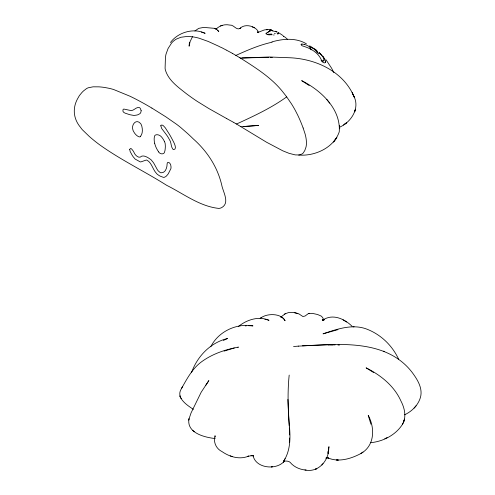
<?xml version="1.0" encoding="UTF-8"?>
<svg xmlns="http://www.w3.org/2000/svg" width="495" height="495" viewBox="0 0 495 495"><rect width="100%" height="100%" fill="white"/><g stroke="black" fill="none" stroke-linecap="round" stroke-linejoin="round"><path stroke-width="0.74" d="M325.76 61.59L324.553 58.46L319.677 53.175M289.575 439.548L289.6 438.007M289.191 375.092C287.502 391 287.873 409.606 289.451 426.671C290.534 437.939 290.311 449.974 284.408 459.991L285.071 458.63M188.719 420.168L188.997 418.782C186.368 432.989 204.72 437.413 215.232 438.558M289.315 442.258L289.507 440.222M189.418 42.279L189.115 46.184L190.092 41.636L192.605 36.413M188.886 419.321L191.033 412.979L201.168 392.25L208.853 380.593L205.864 385.197M191.497 372.636C197.27 356.388 210.4 342.602 227.521 338.506L223.338 340.436M283.561 461.569L283.697 462.138L283.709 460.338M327.999 452.226L328.742 448.94C328.556 460.969 317.969 472.799 305.335 470.027C299.549 469.421 293.844 466.89 290.113 462.33C288.604 460.771 284.947 460.975 283.641 461.192M283.715 461.983L284.507 459.793M257.351 31.946L257.474 32.274M284.037 461.464C276.451 470.355 255.538 468.555 253.032 455.419L253.465 455.963L250.977 455.654L252.326 455.579L247.859 456.303L248.707 456.099C239.617 459.911 229.773 456.959 222.014 451.601C216.061 448.724 213.128 442.016 215.034 435.693L215.3 437.066M370.866 442.66C383.198 441.497 395.926 434.864 402.553 424.203C406.748 416.914 404.588 407.942 400.894 400.925C394.113 385.784 380.643 375.111 366.114 367.841L373.558 372.506M402.348 424.605L403.512 422.21M237.841 347.243L238.454 347.125C225.466 349.476 212.565 353.807 201.799 361.616C192.376 368.354 186.999 378.811 181.424 388.637C175.515 397.732 186.918 405.077 193.372 409.353M181.684 388.148L182.544 386.558M210.759 346.772C218.32 331.57 236.381 323.068 252.964 325.877L248.243 325.661M170.466 42.508C177.903 32.317 193.564 27.652 205.134 33.307L201.372 32.088M404.613 414.798C411.865 411.401 418.133 405.257 420.441 397.454C423.021 388.111 417.229 379.22 411.889 372.067C385.32 337.887 335.765 344.31 298.268 346.135M325.512 62.519L324.231 62.908L322.344 61.85M323.006 463.685L321.942 464.947L322.22 464.619M309.251 46.258L311.169 49.834M414.074 408.128L416.06 405.832M140.691 136.286L140.147 136.756A3.205 1.85 60 0 1 139.497 136.892L138.619 136.657A8.291 4.789 60 0 1 134.362 132.809L133.242 130.866A4.177 2.407 60 0 1 132.969 130.036C130.989 125.223 135.896 118.342 140.462 123.397A2.803 1.621 60 0 1 141.032 124.183L141.787 126.039A15.153 8.749 60 0 1 140.605 136.181M278.518 33.648L277.652 34.149M266.149 33.419L266.106 33.988L267.628 34.532M260.153 318.495C266.025 313.143 281.018 312.84 285.095 320.717L283.406 318.477L281.859 317.295M260.655 318L261.156 317.505M194.9 30.987L198.656 28.388L203.655 27.392L214.712 28.351L216.655 29.31L218.784 31.476L217.416 30.183M215.944 29.372C219.335 25.511 224.687 23.983 229.661 25.059C233.9 24.459 236.053 30.585 240.075 28.463L239.803 28.611C244.542 23.253 255.203 25.814 258.303 31.643M238.553 326.409C246.683 319.77 258.959 315.742 269.02 320.308L266.681 319.615M280.913 317.06L285.312 313.681M325.784 458.166L326.947 457.795L326.186 457.993L328.6 458.036L327.814 457.856C338.401 462.472 350.293 458.97 360.044 453.971C374.597 446.632 375.352 428.41 368.237 415.379L370.91 424.172M286.729 96.853C271.235 108.04 253.787 116.115 236.48 124.047A2.221 1.275 60.2 0 1 236.288 123.942L236.134 123.837M339.613 127.184C350.967 122.308 360.199 108.356 353.857 96.234C342.979 70.977 315.049 58.521 288.839 57.717L269.045 56.987L240.428 58.088A11.391 6.553 60.2 0 1 240.688 58.237C256.274 68.18 272.312 78.167 283.722 93.06A82.764 47.594 60.2 0 1 286.883 97.175L291.338 103.665A62.84 36.141 60.2 0 1 295.292 110.385L297.705 115.106A88.067 50.645 60.2 0 1 303.132 128.001M344.681 124.146L346.686 122.667L343.481 125.025M267.882 32.305L269.67 31.03M360.979 453.408L363.014 452.028M266.502 33.146L267.479 32.565M239.803 28.611L240.799 28.029L240.49 28.203M323.594 319.603L322.715 317.617L321.292 316.119L317.617 314.523L312.289 313.341L308.336 313.607L305.099 316.02L302.903 316.528L299.005 313.948L293.059 312.376L288.424 312.593L284.526 314.084M384.776 438.78L387.09 437.586M280.857 317.134L281.414 316.85M257.647 32.552L264.12 30.003L267.244 29.502M271.483 30.405L270.128 30.82M323.742 60.922L324.206 60.402L323.823 59.023M224.111 351.104L234.29 347.979M270.022 30.869L270.944 30.665M220.399 25.975L222.236 25.319M271.891 41.896C283.134 38.721 296.022 37.527 306.442 43.857M267.467 29.743L268.358 29.533A2.419 0.724 -12.7 0 1 269.373 29.415L271.31 29.811M308.336 313.607L309.641 313.286M272.132 42.199C259.522 44.934 247.624 50.125 235.917 55.415L236.022 55.452M245.594 326.001L246.213 325.871M337.955 329.639L323.018 333.84C336.946 329.15 352.694 323.501 367.154 329.255C381.212 334.793 392.349 345.683 398.679 359.308M272.386 466.766L271.322 466.884L272.17 466.797M293.56 346.531L298.405 346.123M243.404 126.553L258.613 125.433L240.935 126.701L266.533 142.226L282.818 150.827L289.055 153.332L295.156 154.886L299.048 154.984L301.969 154.013A17.164 9.869 60.2 0 0 303.305 152.862L304.784 150.542L306.009 147.058A24.063 13.841 60.2 0 0 306.411 143.946A25.591 14.714 60.2 0 0 306.43 143.222L306.436 142.783A27.807 15.989 60.2 0 0 305.124 134.058L303.15 128.001M302.451 345.819L328.408 344.805M272.287 34.761L269.088 34.749M353.071 326.836L354.117 326.787M242.03 57.952L268.637 57.37M332.714 344.842L328.024 344.805L335.103 344.91M264.924 319.473L266.093 319.498M270.097 57.414L272.293 57.476M298.677 155.04C314.752 156.401 333.828 147.832 339.242 131.849C340.987 108.789 320.735 90.232 301.678 80.642L309.165 85.524M302.148 44.117L302.779 44.16A9.393 2.828 28.2 0 1 304.276 44.451L304.673 44.538M337.98 345.015L339.44 345.083M272.856 30.603L272.114 30.579A3.88 1.609 -9.1 0 0 270.944 30.671M304.932 469.978L306.114 470.114M322.988 60.965L321.991 60.718A3.657 1.157 43.5 0 1 321.094 60.235M258.699 32.701L257.876 32.491M294.704 312.617L297.891 313.483M283.629 36.383L284.068 36.562A8.743 1.027 45.1 0 1 285.163 37.286L287.465 39.229M254.665 27.813L252.233 26.959M383.588 351.165L384.349 351.431M275.573 31.216L276.94 31.779M230.231 455.846L232.316 456.662M233.306 122.234L233.405 122.296A5.495 3.162 60.2 0 0 233.788 122.494L233.85 122.519A6.095 3.502 60.2 0 1 234.253 122.729L236.022 123.769M240.285 58.051L240.304 58.064A3.317 1.906 60.2 0 1 240.149 57.977L240.007 57.89A2.673 1.534 60.2 0 1 239.809 57.76L239.79 57.742M310.755 46.641L311.559 47.062M216.655 29.31L214.712 28.351M240.848 126.695L240.886 126.714A6.249 3.595 60.2 0 1 240.483 126.473L240.415 126.423M236.666 124.121L240.347 126.374M352.05 326.273C344.495 318.761 332.56 313.36 322.721 320.135L324.404 319.789L322.536 319.863L323.582 320.036L322.208 319.597L323.056 320.141L322.66 319.832M226.339 50.113L230.2 52.173A5.761 3.31 60.2 0 0 230.472 52.328L230.614 52.402A5.371 3.088 60.2 0 0 230.899 52.538A5.34 3.069 60.2 0 1 231.245 52.724L232.607 53.51M236.09 55.49L239.685 57.674M226.939 118.732L230.825 120.848A5.705 3.279 60.2 0 0 231.023 120.959L231.573 121.232A5.662 3.255 60.2 0 1 231.747 121.325L233.058 122.073M311.64 47.099L315.785 49.772M226.11 49.976L222.051 47.823A17.869 10.277 60.2 0 0 221.061 47.365L220.764 47.254A13.761 7.914 60.2 0 1 219.761 46.802L219.254 46.518A26.619 15.308 60.2 0 0 218.747 46.245L208.209 41.444L199.101 38.214A82.387 47.378 60.2 0 0 186.887 36.475L180.929 37.261L176.381 39.074A52.674 30.294 60.2 0 0 171.617 42.997L168.065 48.529L166.035 54.097A36.828 21.18 60.2 0 0 165.423 57.884L165.095 68.217A10.414 5.989 60.2 0 0 165.404 70.104C168.578 80.549 178.132 87.151 186.293 93.635A209.775 120.632 60.2 0 0 197.202 101.357L208.816 108.529L226.778 118.627M232.755 53.602L233.071 53.776A4.721 2.716 60.2 0 0 233.225 53.856L233.318 53.899A6.596 3.793 60.2 0 1 233.646 54.066L235.824 55.366M151.885 108.089L165.794 116.801L176.591 124.294A100.584 58.07 60 0 1 180.861 127.642L187.704 133.613A167.415 96.661 60 0 1 193.304 138.928C207.133 151.173 217.466 166.889 221.71 184.963C222.892 191.713 230.169 202.826 221.748 207.584A24.503 14.145 60 0 1 218.877 208.42C199.714 206.434 183.54 193.724 166.704 185.34C144.757 171.456 121.213 160.176 100.027 145.072A121.126 69.931 60 0 1 89.218 136.385L82.306 129.702A15.036 8.681 60 0 1 80.586 127.438C72.901 118.348 72.264 107.044 78.569 97.051A32.138 18.556 60 0 1 79.46 95.504L81.898 92.534A96.247 55.564 60 0 1 83.68 90.783L86.507 88.617A32.874 18.983 60 0 1 88.302 87.77L93.072 86.823L98.92 86.848A136.422 78.767 60 0 1 104.699 87.479L109.216 88.333A100.021 57.748 60 0 1 113.763 89.564L129.962 96.216A274.261 158.344 60 0 1 138.223 100.392L142.319 102.607A358.108 206.755 60 0 1 151.885 108.089M343.035 319.844L346.58 322.01M279.05 32.973L283.152 35.652M314.529 49.259L306.597 45.187A8.879 2.617 27.8 0 0 304.623 44.488M316.274 50.422L317.543 51.356M278.24 32.509L278.679 33.004M192.586 430.297L194.3 431.776M319.009 52.352L319.646 52.946M320.661 53.992L322.146 55.991M158.666 151.977L159.347 152.757A3.583 2.067 60 0 0 160.392 153.524L161.648 153.846A9.102 5.253 60 0 0 163.319 153.561L163.635 153.394A6.107 3.527 60 0 0 164.433 152.479L164.971 150.573A38.146 22.021 60 0 0 165.342 146.093L165.2 143.847A5.785 3.341 60 0 0 164.773 142.306L164.476 141.595M326.756 99.396L329.676 103.158M326.069 59.852L331.613 68.236L333.84 72.598M321.837 61.145C318.854 52.55 310.476 48.256 302.315 45.849A2.135 0.6 22.1 0 1 301.653 45.453L301.028 44.42A4.641 1.281 24.5 0 1 301.288 44.21M257.573 32.169L257.79 32.565M180.452 397.448L181.189 398.692M180.335 397.182L179.926 395.889L180.254 396.922M154.589 143.203L154.465 142.523A19.54 11.286 60 0 1 154.211 137.944L154.576 136.063A5.352 3.094 60 0 1 155.418 135.067L156.395 134.758A10.451 6.033 60 0 1 158.536 134.974L159.458 135.339A6.095 3.521 60 0 1 161.463 136.905L162.187 137.771A11.447 6.608 60 0 1 164.47 141.595M289.204 425.978L287.898 399.422M289.334 427.971L289.662 434.932M322.344 61.813A3.706 1.361 70.9 0 1 321.843 61.108M325.611 61.417A5.488 1.98 63.7 0 1 325.444 62.413M316.825 52.093A27.442 22.894 17 0 1 318.91 53.8M314.702 49.073A21.99 11.552 27.9 0 1 316.484 50.267M301.424 44.111A7.196 2.122 27.4 0 1 302.037 44.036M315.074 50.311A13.903 3.552 34.4 0 1 317.778 52.39M319.597 52.934A7.654 1.838 36 0 1 320.605 53.967M322.907 56.195A47.798 17.139 26.4 0 1 323.551 57.358M323.043 57.222A49.618 16.217 30.1 0 1 324.002 59.091M323.705 60.891A9.158 2.518 38.7 0 1 322.919 60.897M309.406 46.041A10.339 1.776 42.7 0 1 310.34 46.196M283.418 36.438A11.892 1.671 49.9 0 1 283.722 36.5M258.037 32.478A3.502 0.712 5.1 0 1 257.592 32.274M266.7 29.886A10.63 4.313 -11.5 0 1 267.343 29.644M271.279 29.811A8.279 1.306 2.9 0 1 269.911 30.127M269.583 30.956A26.798 8.229 38.2 0 1 269.905 30.77M268.154 32.33A27.974 6.534 0.2 0 1 267.789 32.59M266.013 33.351A13.39 5.123 24.5 0 1 266.298 33.041M269.193 34.842A5.259 1.689 15.4 0 1 267.671 34.644M274.211 34.953A24.354 3.589 6.2 0 1 273.506 35.021M271.675 34.044A29.96 1.757 -0.3 0 1 267.647 34.273M275.362 33.629A18.643 2.432 7.8 0 1 274.379 33.666M278.289 33.004A32.837 4.115 -1.5 0 1 277.138 33.629M275.585 31.463A12.604 1.151 17.6 0 1 277.243 32.243M272.337 30.95A9.894 3.267 -4.1 0 1 274.892 31.463M268.21 31.668A11.738 5.129 -9.2 0 1 270.239 30.931M257.456 32.299A5.618 0.594 76.1 0 1 257.518 31.94M158.697 151.94A14.349 8.285 60 0 1 154.657 143.216M160.801 125.798L161.747 128.589L166.419 134.751A17.684 10.209 60 0 1 167.496 136.311L167.718 136.657A27.052 15.617 60 0 1 169.327 139.435C171.524 142.275 170.67 146.26 172.78 149.044A2.908 1.677 60 0 0 173.522 149.632C177.625 149.471 173.993 142.609 172.879 140.599A61.275 35.374 60 0 0 170.787 136.682A56.449 32.59 60 0 0 169.414 134.293L165.281 127.803L163.282 125.65A4.863 2.809 60 0 0 162.218 125.117L161.116 125.148L160.801 125.798M141.143 110.533L141.001 111.684A8.91 5.148 60 0 1 140.438 113.052A7.889 4.554 60 0 1 139.906 113.683L138.216 114.611A44.872 25.907 60 0 1 136.954 115.032L134.046 115.483L130.358 114.815A113.479 65.519 60 0 1 128.403 114.246C126.435 113.411 122.185 113.027 122.927 109.977A3.793 2.19 60 0 1 123.83 109.061L128.23 109.983A21.613 12.48 60 0 0 129.306 110.212C133.353 112.229 135.896 106.289 139.534 107.656A3.533 2.042 60 0 1 140.264 108.356L141.143 110.533M328.946 446.812L328.043 453.389L328.946 446.812M129.715 149.342L130.123 151.433L131.936 154.817A32.497 18.761 60 0 0 133.136 156.705L135.141 159.074L140.085 161.803A4.727 2.729 60 0 0 140.803 161.927L146.155 160.077A6.843 3.954 60 0 1 146.879 160.139C151.779 162.632 152.639 169.383 156.346 173.256A6.287 3.626 60 0 0 157.453 174.395L158.951 175.44A36.995 21.359 60 0 0 160.133 176.121L163.288 177.321A7.945 4.585 60 0 0 164.334 177.297L165.949 176.48L167.452 174.859A96.593 55.768 60 0 0 168.3 173.745L170.868 168.696A10.605 6.126 60 0 0 171.022 166.871L170.614 164.433L169.612 163.065A5.921 3.422 60 0 0 168.962 162.589C166.32 161.073 167.44 165.992 166.648 167.285A21.947 12.672 60 0 1 166.271 168.597L165.571 170.131A14.528 8.39 60 0 1 164.668 171.307L163.882 171.957A19.014 10.977 60 0 1 163.041 172.446L160.974 172.804A4.177 2.407 60 0 1 160.102 172.477L158.425 171.06A8.137 4.696 60 0 1 157.391 169.766L154.001 163.56A47.452 27.398 60 0 0 153.221 162.36L150.981 159.662L147.77 157.521A30.096 17.375 60 0 0 146.056 156.705L143.971 156.018L142.139 156.061A7.871 4.548 60 0 0 141.465 156.309C139.423 158.567 136.496 156.253 135.129 154.409A6.689 3.861 60 0 1 134.362 153.141L133.805 152.008A9.906 5.717 60 0 0 133.378 151.192L131.602 148.946A2.599 1.497 60 0 0 130.42 148.599L129.715 149.342M404.458 419.197L403.673 421.802L404.458 419.197M355.119 110.311L354.637 111.858L355.466 109.191L355.119 110.311M336.804 137.703L333.543 141.96L336.804 137.703M316.231 468.858L315.556 469.124L316.837 468.629L316.231 468.858M337.169 460.022L336.538 459.997L338.308 460.078L337.169 460.022M352.65 93.722L352.162 92.707L354.34 97.261L352.65 93.722M339.65 127.246L339.62 125.625L339.681 128.78L339.65 127.246"/></g></svg>
